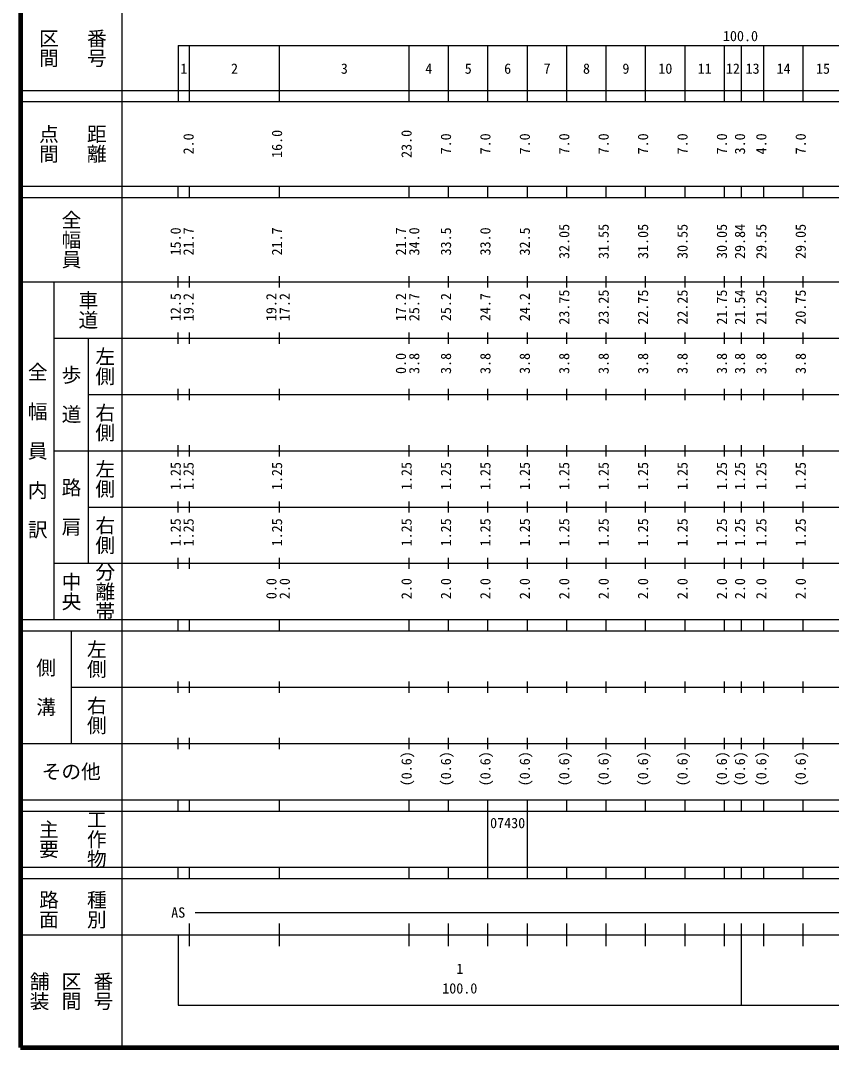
# Model space of a CAD drawing. Units: millimetres on the paper, enlarged 1000 times. Extents: x 40000 to 680000, y 20000 to 380000.
# Drawn here: x 40000 to 184004, y 20000 to 202409 of the extents above; entities that cross this region are included whole.
import ezdxf
from ezdxf.enums import TextEntityAlignment as Align

# ---------------------------------------------------------------- set-up
doc = ezdxf.new("R2010")
doc.units = ezdxf.units.MM
doc.header["$LTSCALE"] = 1000
doc.layers.add('M-TTL', color=2, linetype='Continuous', lineweight=140)
doc.layers.add('M-TTL-BAND', color=7, linetype='Continuous', lineweight=25)
doc.styles.add('@ＭＳ ゴシック', font='')
doc.styles.add('ＭＳ ゴシック', font='')
doc.styles.get('@ＭＳ ゴシック').set_extended_font_data('@MS Gothic')
doc.styles.get('ＭＳ ゴシック').set_extended_font_data('MS Gothic')

msp = doc.modelspace()

# ---------------------------------------------------------------- linework, layer by layer
at = {"layer": 'M-TTL'}
for p, q in [((40000, 380000), (40000, 20000)), ((40000, 20000), (680000, 20000))]:
    msp.add_line(p, q, dxfattribs=at)
at = {"layer": 'M-TTL-BAND'}
for p, q in [((58000, 370000), (58000, 20000)), ((68000, 198000), (579000, 198000)), ((68000, 198000), (68000, 188000)), ((70000, 188000), (70000, 198000)), ((86000, 188000), (86000, 198000)), ((109000, 188000), (109000, 198000)), ((116000, 188000), (116000, 198000)), ((123000, 188000), (123000, 198000)), ((130000, 188000), (130000, 198000)), ((137000, 188000), (137000, 198000)), ((144000, 188000), (144000, 198000)), ((151000, 188000), (151000, 198000)), ((158000, 188000), (158000, 198000)), ((165000, 188000), (165000, 198000)), ((168000, 188000), (168000, 198000)), ((172000, 188000), (172000, 198000)), ((179000, 188000), (179000, 198000)), ((40000, 190000), (579000, 190000)), ((40000, 188000), (579000, 188000)), ((40000, 173000), (579000, 173000)), ((68000, 171000), (68000, 173000)), ((70000, 171000), (70000, 173000)), ((86000, 171000), (86000, 173000)), ((109000, 171000), (109000, 173000)), ((116000, 171000), (116000, 173000)), ((123000, 171000), (123000, 173000)), ((130000, 171000), (130000, 173000)), ((137000, 171000), (137000, 173000)), ((144000, 171000), (144000, 173000)), ((151000, 171000), (151000, 173000)), ((158000, 171000), (158000, 173000)), ((165000, 171000), (165000, 173000)), ((168000, 171000), (168000, 173000)), ((172000, 171000), (172000, 173000)), ((179000, 171000), (179000, 173000)), ((40000, 171000), (579000, 171000)), ((68000, 155000), (68000, 157000)), ((70000, 155000), (70000, 157000)), ((86000, 155000), (86000, 157000)), ((109000, 155000), (109000, 157000)), ((116000, 155000), (116000, 157000)), ((123000, 155000), (123000, 157000)), ((130000, 155000), (130000, 157000)), ((137000, 155000), (137000, 157000)), ((144000, 155000), (144000, 157000)), ((151000, 155000), (151000, 157000)), ((158000, 155000), (158000, 157000)), ((165000, 155000), (165000, 157000)), ((168000, 155000), (168000, 157000)), ((172000, 155000), (172000, 157000)), ((179000, 155000), (179000, 157000)), ((40000, 156000), (579000, 156000)), ((46000, 96000), (46000, 156000)), ((46000, 146000), (579000, 146000)), ((52000, 146000), (52000, 106000)), ((68000, 145000), (68000, 147000)), ((70000, 145000), (70000, 147000)), ((86000, 145000), (86000, 147000)), ((109000, 145000), (109000, 147000)), ((116000, 145000), (116000, 147000)), ((123000, 145000), (123000, 147000)), ((130000, 145000), (130000, 147000)), ((137000, 145000), (137000, 147000)), ((144000, 145000), (144000, 147000)), ((151000, 145000), (151000, 147000)), ((158000, 145000), (158000, 147000)), ((165000, 145000), (165000, 147000)), ((168000, 145000), (168000, 147000)), ((172000, 145000), (172000, 147000)), ((179000, 145000), (179000, 147000)), ((68000, 135000), (68000, 137000)), ((70000, 135000), (70000, 137000)), ((86000, 135000), (86000, 137000)), ((109000, 135000), (109000, 137000)), ((116000, 135000), (116000, 137000)), ((123000, 135000), (123000, 137000)), ((130000, 135000), (130000, 137000)), ((137000, 135000), (137000, 137000)), ((144000, 135000), (144000, 137000)), ((151000, 135000), (151000, 137000)), ((158000, 135000), (158000, 137000)), ((165000, 135000), (165000, 137000)), ((168000, 135000), (168000, 137000)), ((172000, 135000), (172000, 137000)), ((179000, 135000), (179000, 137000)), ((52000, 136000), (579000, 136000)), ((46000, 126000), (579000, 126000)), ((68000, 125000), (68000, 127000)), ((70000, 125000), (70000, 127000)), ((86000, 125000), (86000, 127000)), ((109000, 125000), (109000, 127000)), ((116000, 125000), (116000, 127000)), ((123000, 125000), (123000, 127000)), ((130000, 125000), (130000, 127000)), ((137000, 125000), (137000, 127000)), ((144000, 125000), (144000, 127000)), ((151000, 125000), (151000, 127000)), ((158000, 125000), (158000, 127000)), ((165000, 125000), (165000, 127000)), ((168000, 125000), (168000, 127000)), ((172000, 125000), (172000, 127000)), ((179000, 125000), (179000, 127000)), ((68000, 115000), (68000, 117000)), ((70000, 115000), (70000, 117000)), ((86000, 115000), (86000, 117000)), ((109000, 115000), (109000, 117000)), ((116000, 115000), (116000, 117000)), ((123000, 115000), (123000, 117000)), ((130000, 115000), (130000, 117000)), ((137000, 115000), (137000, 117000)), ((144000, 115000), (144000, 117000)), ((151000, 115000), (151000, 117000)), ((158000, 115000), (158000, 117000)), ((165000, 115000), (165000, 117000)), ((168000, 115000), (168000, 117000)), ((172000, 115000), (172000, 117000)), ((179000, 115000), (179000, 117000)), ((52000, 116000), (579000, 116000)), ((46000, 106000), (579000, 106000)), ((68000, 105000), (68000, 107000)), ((70000, 105000), (70000, 107000)), ((86000, 105000), (86000, 107000)), ((109000, 105000), (109000, 107000)), ((116000, 105000), (116000, 107000)), ((123000, 105000), (123000, 107000)), ((130000, 105000), (130000, 107000)), ((137000, 105000), (137000, 107000)), ((144000, 105000), (144000, 107000)), ((151000, 105000), (151000, 107000)), ((158000, 105000), (158000, 107000)), ((165000, 105000), (165000, 107000)), ((168000, 105000), (168000, 107000)), ((172000, 105000), (172000, 107000)), ((179000, 105000), (179000, 107000)), ((40000, 96000), (579000, 96000)), ((68000, 94000), (68000, 96000)), ((70000, 94000), (70000, 96000)), ((86000, 94000), (86000, 96000)), ((109000, 94000), (109000, 96000)), ((116000, 94000), (116000, 96000)), ((123000, 94000), (123000, 96000)), ((130000, 94000), (130000, 96000)), ((137000, 94000), (137000, 96000)), ((144000, 94000), (144000, 96000)), ((151000, 94000), (151000, 96000)), ((158000, 94000), (158000, 96000)), ((165000, 94000), (165000, 96000)), ((168000, 94000), (168000, 96000)), ((172000, 94000), (172000, 96000)), ((179000, 94000), (179000, 96000)), ((40000, 94000), (579000, 94000)), ((49000, 94000), (49000, 74000)), ((49000, 84000), (579000, 84000)), ((68000, 83000), (68000, 85000)), ((70000, 83000), (70000, 85000)), ((86000, 83000), (86000, 85000)), ((109000, 83000), (109000, 85000)), ((116000, 83000), (116000, 85000)), ((123000, 83000), (123000, 85000)), ((130000, 83000), (130000, 85000)), ((137000, 83000), (137000, 85000)), ((144000, 83000), (144000, 85000)), ((151000, 83000), (151000, 85000)), ((158000, 83000), (158000, 85000)), ((165000, 83000), (165000, 85000)), ((168000, 83000), (168000, 85000)), ((172000, 83000), (172000, 85000)), ((179000, 83000), (179000, 85000)), ((68000, 73000), (68000, 75000)), ((70000, 73000), (70000, 75000)), ((86000, 73000), (86000, 75000)), ((109000, 73000), (109000, 75000)), ((116000, 73000), (116000, 75000)), ((123000, 73000), (123000, 75000)), ((130000, 73000), (130000, 75000)), ((137000, 73000), (137000, 75000)), ((144000, 73000), (144000, 75000)), ((151000, 73000), (151000, 75000)), ((158000, 73000), (158000, 75000)), ((165000, 73000), (165000, 75000)), ((168000, 73000), (168000, 75000)), ((172000, 73000), (172000, 75000)), ((179000, 73000), (179000, 75000)), ((40000, 74000), (579000, 74000)), ((40000, 64000), (579000, 64000)), ((68000, 62000), (68000, 64000)), ((70000, 62000), (70000, 64000)), ((86000, 62000), (86000, 64000)), ((109000, 62000), (109000, 64000)), ((116000, 62000), (116000, 64000)), ((123000, 62000), (123000, 64000)), ((130000, 62000), (130000, 64000)), ((137000, 62000), (137000, 64000)), ((144000, 62000), (144000, 64000)), ((151000, 62000), (151000, 64000)), ((158000, 62000), (158000, 64000)), ((165000, 62000), (165000, 64000)), ((168000, 62000), (168000, 64000)), ((172000, 62000), (172000, 64000)), ((179000, 62000), (179000, 64000)), ((40000, 62000), (579000, 62000)), ((123000, 52000), (123000, 62000)), ((130000, 52000), (130000, 62000)), ((40000, 52000), (579000, 52000)), ((68000, 50000), (68000, 52000)), ((70000, 50000), (70000, 52000)), ((86000, 50000), (86000, 52000)), ((109000, 50000), (109000, 52000)), ((116000, 50000), (116000, 52000)), ((123000, 50000), (123000, 52000)), ((130000, 50000), (130000, 52000)), ((137000, 50000), (137000, 52000)), ((144000, 50000), (144000, 52000)), ((151000, 50000), (151000, 52000)), ((158000, 50000), (158000, 52000)), ((165000, 50000), (165000, 52000)), ((168000, 50000), (168000, 52000)), ((172000, 50000), (172000, 52000)), ((179000, 50000), (179000, 52000)), ((40000, 50000), (579000, 50000)), ((71000, 44000), (565000, 44000)), ((70000, 38000), (70000, 42000)), ((86000, 38000), (86000, 42000)), ((109000, 38000), (109000, 42000)), ((116000, 38000), (116000, 42000)), ((123000, 38000), (123000, 42000)), ((130000, 38000), (130000, 42000)), ((137000, 38000), (137000, 42000)), ((144000, 38000), (144000, 42000)), ((151000, 38000), (151000, 42000)), ((158000, 38000), (158000, 42000)), ((165000, 38000), (165000, 42000)), ((168000, 27500), (168000, 42000)), ((172000, 38000), (172000, 42000)), ((179000, 38000), (179000, 42000)), ((40000, 40000), (579000, 40000)), ((68000, 40000), (68000, 27500)), ((68000, 27500), (579000, 27500))]:
    msp.add_line(p, q, dxfattribs=at)

# ---------------------------------------------------------------- texts
at = {"layer": 'M-TTL-BAND', "style": '@ＭＳ ゴシック'}
for s, p in [('番号', (53500, 197500)), ('区間', (45000, 197500)), ('点間', (45000, 180500)), ('距離', (53500, 180500)), ('全幅員', (49000, 163500)), ('車道', (52000, 151000)), ('左側', (55000, 141000)), ('全\u3000幅\u3000員\u3000内\u3000訳', (43000, 126000)), ('歩\u3000道', (49000, 136000)), ('右側', (55000, 131000)), ('左側', (55000, 121000)), ('路\u3000肩', (49000, 116000)), ('右側', (55000, 111000)), ('分離帯', (55000, 101000)), ('中央', (49000, 101000)), ('左側', (53500, 89000)), ('側\u3000溝', (44500, 84000)), ('右側', (53500, 79000)), ('主要', (45000, 57000)), ('工作物', (53500, 57000)), ('路面', (45000, 44500)), ('種別', (53500, 44500)), ('舗装', (43333, 30000)), ('区間', (49000, 30000)), ('番号', (54667, 30000))]:
    msp.add_text(s, height=2566, rotation=270, dxfattribs=at).set_placement(p, align=Align.MIDDLE_CENTER)
at = {"layer": 'M-TTL-BAND', "style": 'ＭＳ ゴシック'}
for s, p in [('100.0', (167844, 198195)), ('1', (69000, 192405)), ('2', (78000, 192405)), ('3', (97500, 192405)), ('4', (112500, 192405)), ('5', (119500, 192405)), ('6', (126500, 192405)), ('7', (133500, 192405)), ('8', (140500, 192405)), ('9', (147500, 192405)), ('10', (154500, 192405)), ('11', (161500, 192405)), ('12', (166500, 192405)), ('13', (170000, 192405)), ('14', (175500, 192405)), ('15', (182500, 192405)), ('07430', (126500, 58405)), ('AS', (68000, 42500)), ('1', (118000, 32523)), ('100.0', (118000, 29033))]:
    msp.add_text(s, height=1833, dxfattribs=at).set_placement(p, align=Align.BOTTOM_CENTER)
for s, p in [('16.0', (87000, 180500)), ('23.0', (110000, 180500)), ('2.0', (71288, 180500)), ('7.0', (117000, 180500)), ('7.0', (124000, 180500)), ('7.0', (131000, 180500)), ('7.0', (138000, 180500)), ('7.0', (145000, 180500)), ('7.0', (152000, 180500)), ('7.0', (159000, 180500)), ('7.0', (166000, 180500)), ('3.0', (169213, 180500)), ('4.0', (173000, 180500)), ('7.0', (180000, 180500)), ('32.05', (138000, 163174)), ('31.55', (145000, 163174)), ('31.05', (152000, 163174)), ('30.55', (159000, 163174)), ('30.05', (166000, 163174)), ('29.84', (169213, 163174)), ('29.55', (173000, 163174)), ('29.05', (180000, 163174)), ('15.0', (69000, 163174)), ('21.7', (71288, 163174)), ('21.7', (87000, 163174)), ('21.7', (109000, 163174)), ('34.0', (111370, 163174)), ('33.5', (117000, 163174)), ('33.0', (124000, 163174)), ('32.5', (131000, 163174)), ('12.5', (69000, 151500)), ('19.2', (71288, 151500)), ('19.2', (86000, 151500)), ('17.2', (88370, 151500)), ('17.2', (109000, 151500)), ('25.7', (111370, 151500)), ('25.2', (117000, 151500)), ('24.7', (124000, 151500)), ('24.2', (131000, 151500)), ('23.75', (138000, 151500)), ('23.25', (145000, 151500)), ('22.75', (152000, 151500)), ('22.25', (159000, 151500)), ('21.75', (166000, 151500)), ('21.54', (169213, 151500)), ('21.25', (173000, 151500)), ('20.75', (180000, 151500)), ('0.0', (109000, 141500)), ('3.8', (111370, 141500)), ('3.8', (117000, 141500)), ('3.8', (124000, 141500)), ('3.8', (131000, 141500)), ('3.8', (138000, 141500)), ('3.8', (145000, 141500)), ('3.8', (152000, 141500)), ('3.8', (159000, 141500)), ('3.8', (166000, 141500)), ('3.8', (169213, 141500)), ('3.8', (173000, 141500)), ('3.8', (180000, 141500)), ('1.25', (69000, 121500)), ('1.25', (71288, 121500)), ('1.25', (87000, 121500)), ('1.25', (110000, 121500)), ('1.25', (117000, 121500)), ('1.25', (124000, 121500)), ('1.25', (131000, 121500)), ('1.25', (138000, 121500)), ('1.25', (145000, 121500)), ('1.25', (152000, 121500)), ('1.25', (159000, 121500)), ('1.25', (166000, 121500)), ('1.25', (169213, 121500)), ('1.25', (173000, 121500)), ('1.25', (180000, 121500)), ('1.25', (69000, 111500)), ('1.25', (71288, 111500)), ('1.25', (87000, 111500)), ('1.25', (110000, 111500)), ('1.25', (117000, 111500)), ('1.25', (124000, 111500)), ('1.25', (131000, 111500)), ('1.25', (138000, 111500)), ('1.25', (145000, 111500)), ('1.25', (152000, 111500)), ('1.25', (159000, 111500)), ('1.25', (166000, 111500)), ('1.25', (169213, 111500)), ('1.25', (173000, 111500)), ('1.25', (180000, 111500)), ('0.0', (86000, 101500)), ('2.0', (88370, 101500)), ('2.0', (110000, 101500)), ('2.0', (117000, 101500)), ('2.0', (124000, 101500)), ('2.0', (131000, 101500)), ('2.0', (138000, 101500)), ('2.0', (145000, 101500)), ('2.0', (152000, 101500)), ('2.0', (159000, 101500)), ('2.0', (166000, 101500)), ('2.0', (169213, 101500)), ('2.0', (173000, 101500)), ('2.0', (180000, 101500)), ('(0.6)', (110000, 69500)), ('(0.6)', (117000, 69500)), ('(0.6)', (124000, 69500)), ('(0.6)', (131000, 69500)), ('(0.6)', (138000, 69500)), ('(0.6)', (145000, 69500)), ('(0.6)', (152000, 69500)), ('(0.6)', (159000, 69500)), ('(0.6)', (166000, 69500)), ('(0.6)', (169213, 69500)), ('(0.6)', (173000, 69500)), ('(0.6)', (180000, 69500))]:
    msp.add_text(s, height=1833, rotation=90, dxfattribs=at).set_placement(p, align=Align.BOTTOM_CENTER)
msp.add_text('その他', height=2566, dxfattribs=at).set_placement((49000, 69000), align=Align.MIDDLE_CENTER)

doc.saveas('drawing.dxf')
